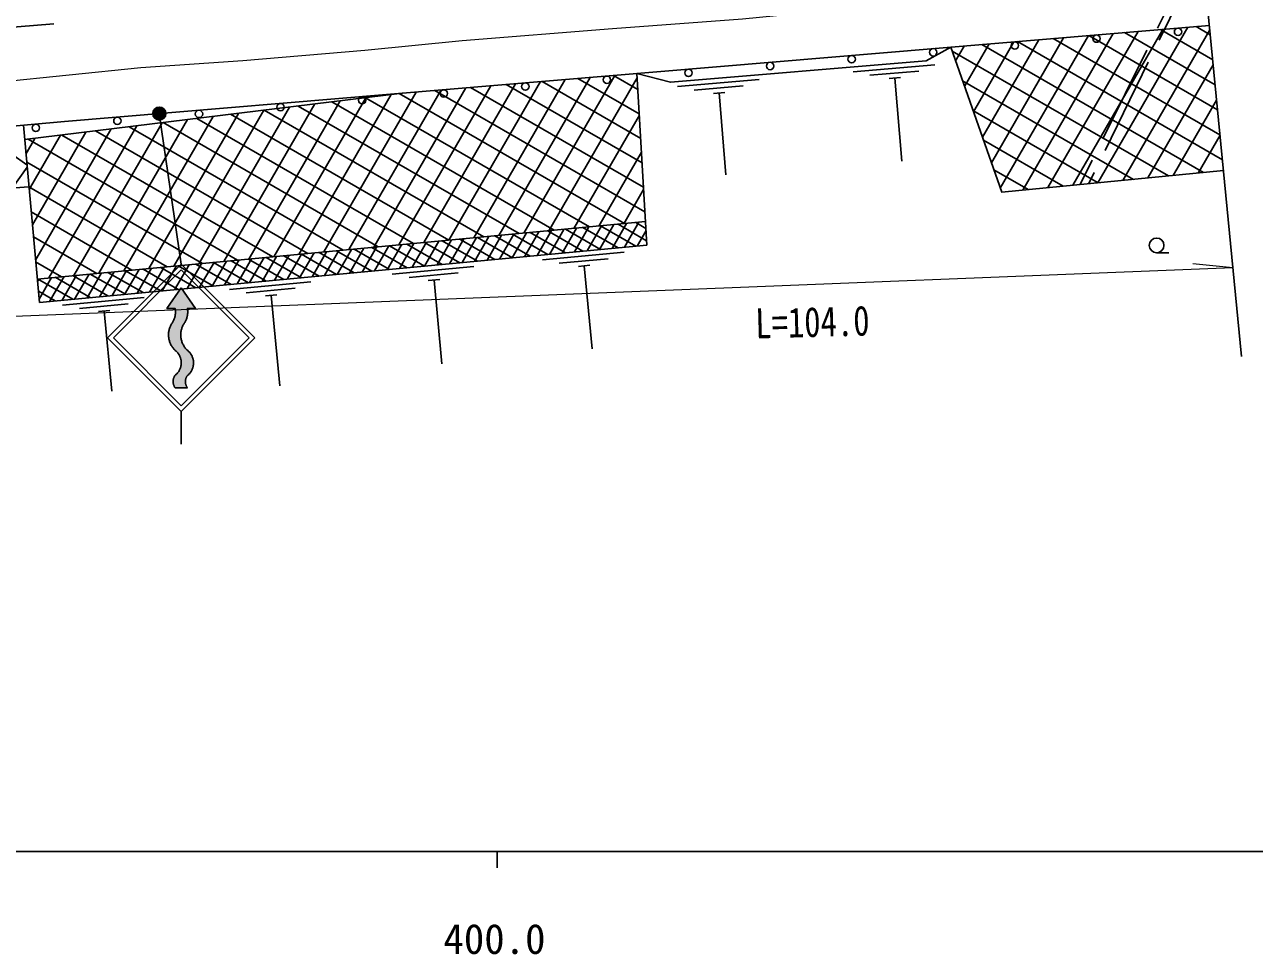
# Model space of a CAD drawing. Units: millimetres at full size, sheet at 1:1000; details may follow other scales. Extents: x 40000 to 680000, y 20000 to 380000.
# Drawn here: x 439149 to 514252, y 198715 to 255522 of the extents above; entities that cross this region are included whole.
import ezdxf
from ezdxf.enums import TextEntityAlignment as Align

# ---------------------------------------------------------------- set-up
doc = ezdxf.new("R2010")
doc.units = ezdxf.units.MM
doc.header["$LTSCALE"] = 1000
doc.linetypes.add('CHAIN', pattern=[18.5, 12, -1.5, 3.5, -1.5])
doc.linetypes.add('DASHED', pattern=[7.5, 6, -1.5])
for name, color, linetype, lineweight in [('M-BGD', 7, 'Continuous', 25), ('M-BMK', 2, 'CHAIN', 13), ('M-BMK-OTRS', 5, 'Continuous', 25), ('M-STR-HTXT', 7, 'Continuous', 13), ('M-STR-STRC', 7, 'Continuous', 25), ('M-TTL-BAND', 7, 'Continuous', 25)]:
    doc.layers.add(name, color=color, linetype=linetype, lineweight=lineweight)
doc.styles.add('ＭＳ ゴシック', font='')
doc.styles.get('ＭＳ ゴシック').set_extended_font_data('MS Gothic')

msp = doc.modelspace()

# ---------------------------------------------------------------- hatches: boundary and pattern name
at = {"layer": 'M-STR-STRC'}
for points in [[(447038, 249870, -0.41421), (447161, 250422, -0.41421), (447713, 250299, -1)], [(448688, 236538), (448688, 236589), (448690, 236640), (448694, 236691), (448700, 236742), (448708, 236793), (448718, 236843), (448729, 236893), (448743, 236942), (448759, 236991), (448777, 237039), (448796, 237087), (448818, 237133), (448841, 237179), (448866, 237224), (448892, 237267), (448903, 237284), (448929, 237323), (448953, 237363), (448976, 237404), (448997, 237446), (449016, 237489), (449033, 237533), (449049, 237577), (449063, 237621), (449076, 237667), (449086, 237712), (449095, 237758), (449102, 237805), (449107, 237851), (449110, 237898), (449112, 237945), (449112, 237992), (449109, 238039), (449105, 238086), (449099, 238132), (449092, 238178), (449091, 238183), (449591, 238183), (448716, 239434), (447841, 238184), (448341, 238184), (448349, 238137), (448355, 238091), (448359, 238044), (448361, 237997), (448362, 237950), (448361, 237904), (448358, 237857), (448353, 237810), (448346, 237764), (448337, 237718), (448327, 237672), (448315, 237627), (448301, 237582), (448285, 237538), (448268, 237494), (448249, 237451), (448228, 237409), (448206, 237368), (448182, 237328), (448156, 237289), (448153, 237284), (448126, 237241), (448100, 237196), (448076, 237151), (448054, 237105), (448034, 237058), (448016, 237010), (447999, 236961), (447984, 236912), (447972, 236862), (447961, 236812), (447952, 236762), (447946, 236711), (447941, 236660), (447938, 236609), (447938, 236557), (447939, 236506), (447942, 236455), (447948, 236404), (447955, 236353), (447964, 236303), (447976, 236253), (447989, 236203), (448004, 236154), (448021, 236106), (448040, 236058), (448061, 236011), (448084, 235965), (448108, 235920), (448134, 235876), (448162, 235833), (448192, 235791), (448223, 235751), (448256, 235711), (448290, 235673), (448326, 235636), (448341, 235622), (448370, 235599), (448399, 235574), (448426, 235548), (448453, 235521), (448478, 235493), (448502, 235464), (448526, 235434), (448547, 235404), (448568, 235372), (448588, 235340), (448606, 235306), (448623, 235273), (448638, 235238), (448652, 235203), (448665, 235168), (448677, 235132), (448687, 235095), (448695, 235058), (448702, 235021), (448708, 234984), (448712, 234946), (448714, 234909), (448716, 234871), (448715, 234833), (448714, 234795), (448710, 234758), (448706, 234720), (448699, 234683), (448692, 234646), (448683, 234609), (448672, 234573), (448660, 234537), (448647, 234502), (448632, 234467), (448616, 234433), (448598, 234399), (448580, 234367), (448560, 234335), (448538, 234303), (448516, 234273), (448492, 234244), (448467, 234215), (448442, 234187), (448415, 234161), (448387, 234136), (448358, 234111), (448341, 234098), (448326, 234077), (448312, 234055), (448299, 234033), (448287, 234011), (448276, 233988), (448266, 233965), (448257, 233941), (448249, 233917), (448241, 233892), (448235, 233868), (448229, 233843), (448225, 233818), (448221, 233792), (448219, 233767), (448217, 233742), (448217, 233716), (448218, 233691), (448219, 233665), (448222, 233640), (448225, 233614), (448230, 233589), (448235, 233565), (448242, 233540), (448249, 233515), (448257, 233491), (448267, 233468), (448277, 233444), (448288, 233421), (448300, 233399), (448313, 233377), (448327, 233355), (448341, 233336), (449091, 233335), (449069, 233365), (449044, 233406), (449022, 233450), (449004, 233495), (448989, 233541), (448978, 233588), (448970, 233636), (448966, 233684), (448966, 233733), (448970, 233781), (448978, 233829), (448989, 233876), (449005, 233923), (449023, 233967), (449045, 234011), (449071, 234052), (449091, 234080), (449121, 234104), (449150, 234130), (449177, 234156), (449204, 234184), (449230, 234213), (449254, 234242), (449278, 234273), (449300, 234305), (449320, 234337), (449340, 234370), (449358, 234404), (449375, 234439), (449391, 234474), (449405, 234510), (449417, 234547), (449429, 234583), (449438, 234621), (449447, 234658), (449453, 234696), (449459, 234734), (449463, 234773), (449465, 234811), (449466, 234850), (449465, 234888), (449463, 234927), (449459, 234965), (449454, 235003), (449447, 235041), (449439, 235079), (449429, 235116), (449418, 235153), (449405, 235189), (449391, 235225), (449376, 235261), (449359, 235295), (449341, 235329), (449322, 235363), (449301, 235395), (449279, 235427), (449256, 235458), (449231, 235487), (449206, 235516), (449179, 235544), (449151, 235571), (449123, 235596), (449093, 235621), (449090, 235623), (449054, 235659), (449019, 235697), (448985, 235736), (448954, 235776), (448923, 235817), (448895, 235860), (448868, 235904), (448843, 235948), (448820, 235994), (448798, 236040), (448778, 236088), (448760, 236136), (448745, 236185), (448731, 236234), (448718, 236284), (448708, 236334), (448700, 236385), (448694, 236435), (448690, 236487)]]:
    msp.add_hatch(color=256, dxfattribs=at).paths.add_polyline_path(points)

# ---------------------------------------------------------------- linework, layer by layer
at = {"layer": 'M-BGD', "linetype": 'DASHED'}
for p, q in [((511000, 260676), (503615, 245752)), ((511070, 259954), (504144, 245804))]:
    msp.add_line(p, q, dxfattribs=at)
at = {"layer": 'M-BGD'}
for p, q in [((510182, 255358), (504697, 245857)), ((511559, 254901), (510693, 255401)), ((502598, 254721), (498189, 247085)), ((504114, 254849), (498735, 245531)), ((505631, 254976), (500110, 245414)), ((507148, 255104), (501639, 245561)), ((512150, 248786), (501963, 254668)), ((508665, 255231), (503168, 245709)), ((512002, 250315), (504145, 254851)), ((511531, 255194), (506225, 246005)), ((511855, 251844), (506328, 255035)), ((511707, 253373), (508511, 255218)), ((509002, 246274), (495794, 253900)), ((496530, 254212), (496004, 253301)), ((498047, 254339), (496550, 251747)), ((499564, 254467), (497096, 250193)), ((511144, 246481), (497598, 254302)), ((501081, 254594), (497643, 248639)), ((512298, 247258), (499780, 254485)), ((475204, 252421), (469639, 242781)), ((476601, 251556), (475114, 252414)), ((477153, 242046), (476544, 252534)), ((494733, 253059), (489751, 252640)), ((493762, 252677), (490772, 252425)), ((511738, 253053), (507754, 246153)), ((466103, 251657), (460480, 241917)), ((467620, 251784), (462006, 242061)), ((469137, 251912), (463533, 242205)), ((470653, 252039), (465059, 242349)), ((476948, 245582), (466384, 251681)), ((472170, 252166), (466586, 242493)), ((473687, 252294), (468112, 242637)), ((476861, 247075), (468567, 251864)), ((476774, 248569), (470749, 252047)), ((476559, 252268), (471165, 242925)), ((476687, 250062), (472932, 252230)), ((484001, 252157), (479019, 251738)), ((483030, 251774), (480040, 251523)), ((492641, 252281), (491943, 252223)), ((492292, 252252), (492719, 247174)), ((506861, 246067), (496430, 252089)), ((439153, 248492), (462202, 251329)), ((458429, 250865), (452847, 241197)), ((459982, 251056), (454374, 241341)), ((461536, 251247), (455900, 241485)), ((463069, 251402), (457427, 241629)), ((464586, 251530), (458953, 241773)), ((473644, 243159), (459969, 251054)), ((475793, 243362), (462029, 251308)), ((477034, 244088), (464202, 251497)), ((481909, 251379), (481211, 251320)), ((481560, 251349), (481981, 246340)), ((511945, 250911), (509283, 246301)), ((452213, 250100), (446741, 240622)), ((453767, 250291), (448268, 240766)), ((455321, 250482), (449794, 240910)), ((456875, 250674), (451321, 241054)), ((467197, 242551), (453786, 250294)), ((469346, 242754), (455847, 250547)), ((471495, 242956), (457908, 250801)), ((504720, 245859), (497067, 250278)), ((440049, 238547), (439074, 249372)), ((447552, 249526), (442162, 240190)), ((449106, 249717), (443688, 240334)), ((450660, 249909), (445215, 240478)), ((460750, 241943), (447604, 249533)), ((462899, 242146), (449665, 249786)), ((465048, 242348), (451726, 250040)), ((476691, 249996), (472692, 243069)), ((439292, 246954), (436207, 249113)), ((441337, 248761), (439427, 245453)), ((442891, 248952), (439622, 243291)), ((444444, 249144), (439817, 241128)), ((445998, 249335), (440635, 240046)), ((454303, 241335), (441422, 248772)), ((456452, 241537), (443483, 249025)), ((458601, 241740), (445544, 249279)), ((512152, 248770), (510812, 246449)), ((439783, 248570), (439232, 247615)), ((452154, 241132), (439362, 248518)), ((502579, 245652), (497703, 248467)), ((450005, 240929), (439276, 247124)), ((476823, 247725), (474218, 243213)), ((439305, 246806), (438419, 245541)), ((500437, 245445), (498340, 246656)), ((512359, 246629), (512340, 246596)), ((409763, 243421), (439412, 245614)), ((447856, 240727), (439413, 245601)), ((476955, 245454), (475745, 243357)), ((445708, 240524), (439551, 244079)), ((439920, 239978), (477070, 243482)), ((475904, 243372), (475022, 241845)), ((476667, 243444), (475786, 241917)), ((477094, 243065), (476470, 243425)), ((468271, 242652), (467390, 241125)), ((470024, 241374), (467874, 242615)), ((469035, 242724), (468153, 241197)), ((469798, 242796), (468916, 241269)), ((471098, 241475), (468949, 242716)), ((470561, 242868), (469680, 241341)), ((472173, 241576), (470023, 242817)), ((471324, 242940), (470443, 241413)), ((473247, 241678), (471098, 242919)), ((472088, 243012), (471206, 241485)), ((472851, 243084), (471969, 241557)), ((474322, 241779), (472172, 243020)), ((473614, 243156), (472733, 241629)), ((475396, 241880), (473247, 243121)), ((474377, 243228), (473496, 241701)), ((475141, 243300), (474259, 241773)), ((476471, 241982), (474321, 243223)), ((477137, 242319), (475396, 243324)), ((477101, 242945), (476549, 241989)), ((443559, 240321), (439688, 242556)), ((440049, 238547), (477153, 242046)), ((459876, 241860), (458994, 240333)), ((460639, 241932), (459757, 240405)), ((462503, 240664), (460353, 241905)), ((461402, 242004), (460521, 240477)), ((462165, 242076), (461284, 240549)), ((463577, 240766), (461428, 242007)), ((462929, 242148), (462047, 240621)), ((464652, 240867), (462502, 242108)), ((463692, 242220), (462810, 240693)), ((464455, 242292), (463574, 240765)), ((465726, 240968), (463577, 242209)), ((465218, 242364), (464337, 240837)), ((466801, 241070), (464651, 242311)), ((465982, 242436), (465100, 240909)), ((467875, 241171), (465726, 242412)), ((466745, 242508), (465863, 240981)), ((467508, 242580), (466627, 241053)), ((468949, 241272), (466800, 242513)), ((452243, 241141), (451362, 239614)), ((453907, 239854), (451757, 241095)), ((453006, 241213), (452125, 239686)), ((454981, 239955), (452832, 241196)), ((453770, 241284), (452888, 239758)), ((454533, 241356), (453651, 239830)), ((456056, 240056), (453906, 241297)), ((455296, 241428), (454415, 239902)), ((457130, 240158), (454981, 241399)), ((456059, 241500), (455178, 239974)), ((456823, 241572), (455941, 240046)), ((458205, 240259), (456055, 241500)), ((457586, 241644), (456704, 240118)), ((459279, 240360), (457130, 241601)), ((458349, 241716), (457468, 240189)), ((460354, 240462), (458204, 241703)), ((459112, 241788), (458231, 240261)), ((461428, 240563), (459279, 241804)), ((475757, 241613), (470779, 241144)), ((474790, 241220), (471803, 240939)), ((508279, 241579), (509029, 241579)), ((441410, 240119), (439825, 241034)), ((443847, 240349), (442966, 238822)), ((444611, 240421), (443729, 238894)), ((446385, 239144), (444236, 240385)), ((445374, 240493), (444492, 238966)), ((446137, 240565), (445256, 239038)), ((447460, 239246), (445310, 240487)), ((446900, 240637), (446019, 239110)), ((448534, 239347), (446385, 240588)), ((447664, 240709), (446782, 239182)), ((449609, 239448), (447459, 240689)), ((448427, 240781), (447545, 239254)), ((449190, 240853), (448309, 239326)), ((450683, 239550), (448534, 240791)), ((449953, 240925), (449072, 239398)), ((451758, 239651), (449608, 240892)), ((450717, 240997), (449835, 239470)), ((451480, 241069), (450598, 239542)), ((452832, 239752), (450683, 240993)), ((466584, 240748), (461606, 240278)), ((465617, 240355), (462630, 240074)), ((473673, 240814), (472976, 240748)), ((473324, 240781), (473802, 235713)), ((440031, 239989), (439935, 239821)), ((442087, 238739), (439938, 239980)), ((440794, 240061), (440032, 238740)), ((441558, 240133), (440676, 238606)), ((443162, 238840), (441012, 240081)), ((442321, 240205), (441439, 238678)), ((444236, 238942), (442087, 240183)), ((443084, 240277), (442203, 238750)), ((445311, 239043), (443161, 240284)), ((456638, 239810), (451660, 239340)), ((464500, 239949), (463803, 239883)), ((464151, 239916), (464635, 234787)), ((441013, 238638), (439988, 239229)), ((446448, 238849), (441470, 238379)), ((455671, 239417), (452684, 239136)), ((454554, 239011), (453857, 238945)), ((454206, 238978), (454727, 233452)), ((445480, 238456), (442494, 238175)), ((444364, 238050), (443667, 237984)), ((444015, 238017), (444476, 233127))]:
    msp.add_line(p, q, dxfattribs=at)
for points in [[(385070, 307428), (389506, 303925), (397722, 295023), (398229, 289728), (395034, 267091), (395634, 262592), (396662, 260373), (401459, 256427), (404041, 254843), (412770, 253261), (440944, 255575)], [(405110, 247442), (407027, 246877), (409467, 246703), (441584, 249598), (511504, 255469)], [(476544, 252534), (478589, 252003), (494198, 253315), (495708, 254143)], [(495708, 254143), (498820, 245289), (512362, 246599)]]:
    msp.add_lwpolyline(points, dxfattribs=at)
for centre, radius in [((504606, 254664), 225), ((509588, 255083), 225), ((494641, 253827), 225), ((499623, 254246), 225), ((484676, 252991), 225), ((489658, 253409), 225), ((474711, 252154), 225), ((479694, 252572), 225), ((469729, 251736), 225), ((459764, 250899), 225), ((464746, 251317), 225), ((449799, 250062), 225), ((454781, 250480), 225), ((439835, 249214), 225), ((444816, 249644), 225), ((508279, 242029), 450)]:
    msp.add_circle(centre, radius, dxfattribs=at)
at = {"layer": 'M-BMK'}
msp.add_lwpolyline([(435288, 251784), (446242, 252896), (452470, 253338), (459936, 253958), (465868, 254548), (475043, 255293), (482998, 255869), (488386, 256398), (493561, 256927), (498793, 257399), (504148, 257939), (509295, 258412), (511200, 258612)], dxfattribs=at)
at = {"layer": 'M-BMK-OTRS'}
msp.add_line((513460, 235245), (506702, 305115), dxfattribs=at)
at = {"layer": 'M-STR-HTXT'}
for q in [(404396, 236331), (510493, 240905)]:
    msp.add_line((512936, 240660), q, dxfattribs=at)
at = {"layer": 'M-STR-STRC'}
for p, q in [((447376, 250084), (448716, 240885)), ((444216, 236385), (448716, 240885)), ((444570, 236385), (448716, 240531)), ((453217, 236385), (448716, 240885)), ((452863, 236385), (448716, 240531)), ((447841, 238184), (448716, 239434)), ((448716, 239434), (449591, 238184)), ((447841, 238184), (448341, 238184)), ((449091, 238183), (449591, 238183)), ((444216, 236385), (448716, 231884)), ((444570, 236385), (448716, 232238)), ((448716, 232238), (452863, 236385)), ((448717, 231885), (453217, 236385)), ((449091, 233335), (448341, 233336)), ((448716, 231884), (448716, 229884))]:
    msp.add_line(p, q, dxfattribs=at)
msp.add_lwpolyline([(448716, 239434), (447841, 238184), (448341, 238184), (448349, 238137), (448355, 238091), (448359, 238044), (448361, 237997), (448362, 237950), (448361, 237904), (448358, 237857), (448353, 237810), (448346, 237764), (448337, 237718), (448327, 237672), (448315, 237627), (448301, 237582), (448285, 237538), (448268, 237494), (448249, 237451), (448228, 237409), (448206, 237368), (448182, 237328), (448156, 237289), (448153, 237284), (448126, 237241), (448100, 237196), (448076, 237151), (448054, 237105), (448034, 237058), (448016, 237010), (447999, 236961), (447984, 236912), (447972, 236862), (447961, 236812), (447952, 236762), (447946, 236711), (447941, 236660), (447938, 236609), (447938, 236557), (447939, 236506), (447942, 236455), (447948, 236404), (447955, 236353), (447964, 236303), (447976, 236253), (447989, 236203), (448004, 236154), (448021, 236106), (448040, 236058), (448061, 236011), (448084, 235965), (448108, 235920), (448134, 235876), (448162, 235833), (448192, 235791), (448223, 235751), (448256, 235711), (448290, 235673), (448326, 235636), (448341, 235622), (448370, 235599), (448399, 235574), (448426, 235548), (448453, 235521), (448478, 235493), (448502, 235464), (448526, 235434), (448547, 235404), (448568, 235372), (448588, 235340), (448606, 235306), (448623, 235273), (448638, 235238), (448652, 235203), (448665, 235168), (448677, 235132), (448687, 235095), (448695, 235058), (448702, 235021), (448708, 234984), (448712, 234946), (448714, 234909), (448716, 234871), (448715, 234833), (448714, 234795), (448710, 234758), (448706, 234720), (448699, 234683), (448692, 234646), (448683, 234609), (448672, 234573), (448660, 234537), (448647, 234502), (448632, 234467), (448616, 234433), (448598, 234399), (448580, 234367), (448560, 234335), (448538, 234303), (448516, 234273), (448492, 234244), (448467, 234215), (448442, 234187), (448415, 234161), (448387, 234136), (448358, 234111), (448341, 234098), (448326, 234077), (448312, 234055), (448299, 234033), (448287, 234011), (448276, 233988), (448266, 233965), (448257, 233941), (448249, 233917), (448241, 233892), (448235, 233868), (448229, 233843), (448225, 233818), (448221, 233792), (448219, 233767), (448217, 233742), (448217, 233716), (448218, 233691), (448219, 233665), (448222, 233640), (448225, 233614), (448230, 233589), (448235, 233565), (448242, 233540), (448249, 233515), (448257, 233491), (448267, 233468), (448277, 233444), (448288, 233421), (448300, 233399), (448313, 233377), (448327, 233355), (448341, 233336), (449091, 233335), (449076, 233355), (449063, 233375), (449050, 233396), (449039, 233417), (449028, 233439), (449017, 233461), (449008, 233483), (449000, 233506), (448992, 233529), (448986, 233553), (448980, 233576), (448976, 233600), (448972, 233624), (448969, 233648), (448967, 233672), (448966, 233697), (448966, 233721), (448967, 233745), (448969, 233769), (448972, 233793), (448976, 233817), (448981, 233841), (448987, 233865), (448993, 233888), (449001, 233911), (449009, 233934), (449019, 233956), (449029, 233978), (449040, 234000), (449052, 234021), (449064, 234042), (449078, 234062), (449091, 234080), (449121, 234104), (449150, 234130), (449177, 234156), (449204, 234184), (449230, 234213), (449254, 234242), (449278, 234273), (449300, 234305), (449320, 234337), (449340, 234370), (449358, 234404), (449375, 234439), (449391, 234474), (449405, 234510), (449417, 234547), (449429, 234583), (449438, 234621), (449447, 234658), (449453, 234696), (449459, 234734), (449463, 234773), (449465, 234811), (449466, 234850), (449465, 234888), (449463, 234927), (449459, 234965), (449454, 235003), (449447, 235041), (449439, 235079), (449429, 235116), (449418, 235153), (449405, 235189), (449391, 235225), (449376, 235261), (449359, 235295), (449341, 235329), (449322, 235363), (449301, 235395), (449279, 235427), (449256, 235458), (449231, 235487), (449206, 235516), (449179, 235544), (449151, 235571), (449123, 235596), (449093, 235621), (449090, 235623), (449054, 235659), (449019, 235697), (448985, 235736), (448954, 235776), (448923, 235817), (448895, 235860), (448868, 235904), (448843, 235948), (448820, 235994), (448798, 236040), (448778, 236088), (448760, 236136), (448745, 236185), (448731, 236234), (448718, 236284), (448708, 236334), (448700, 236385), (448694, 236435), (448690, 236487), (448688, 236538), (448688, 236589), (448690, 236640), (448694, 236691), (448700, 236742), (448708, 236793), (448718, 236843), (448729, 236893), (448743, 236942), (448759, 236991), (448777, 237039), (448796, 237087), (448818, 237133), (448841, 237179), (448866, 237224), (448892, 237267), (448903, 237284), (448929, 237323), (448953, 237363), (448976, 237404), (448997, 237446), (449016, 237489), (449033, 237533), (449049, 237577), (449063, 237621), (449076, 237667), (449086, 237712), (449095, 237758), (449102, 237805), (449107, 237851), (449110, 237898), (449112, 237945), (449112, 237992), (449109, 238039), (449105, 238086), (449099, 238132), (449092, 238178), (449091, 238183), (449591, 238183)], close=True, dxfattribs=at)
msp.add_circle((447376, 250084), 400, dxfattribs=at)
at = {"layer": 'M-TTL-BAND'}
for p, q in [((40000, 205000), (579000, 205000)), ((468000, 205000), (468000, 204000))]:
    msp.add_line(p, q, dxfattribs=at)

# ---------------------------------------------------------------- texts
at = {"layer": 'M-STR-HTXT', "style": 'ＭＳ ゴシック', "width": 0.8}
msp.add_text('L=104.0', height=1833, rotation=1.553, dxfattribs=at).set_placement((487298, 235887), align=Align.BOTTOM_CENTER)
at = {"layer": 'M-TTL-BAND', "style": 'ＭＳ ゴシック'}
msp.add_text('400.0', height=1833, dxfattribs=at).set_placement((467844, 198195), align=Align.BOTTOM_CENTER)

doc.saveas('drawing.dxf')
